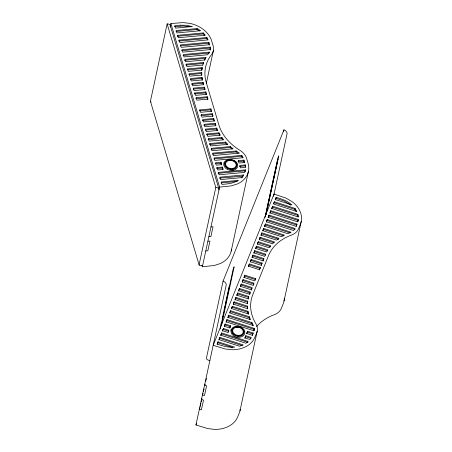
<?xml version="1.0" encoding="UTF-8"?>
<svg xmlns="http://www.w3.org/2000/svg" width="452" height="452" viewBox="0 0 452 452"><rect width="100%" height="100%" fill="white"/><g stroke="black" fill="none" stroke-linecap="round" stroke-linejoin="round"><path stroke-width="0.68" d="M201.739 72.574L201.79 75.038L189.755 76.156L189.038 73.755L201.739 72.574L201.569 75.433M247.363 303.767L247.747 301.207L235.899 297.399L235.006 299.619L247.504 303.637L247.747 301.207M297.891 221.666L298.241 219.474L270.804 210.655L269.912 212.875L297.766 221.836L298.241 219.474M201.75 70.41L202.208 67.597L187.608 68.953L187.405 69.896M202.208 67.597L201.869 70.094L188.326 71.354L187.608 68.953M245.063 171.743L245.396 169.862L218.378 172.376L218.175 173.314L245.193 170.805M245.396 169.862L244.769 172.387L219.096 174.777L218.378 172.376M170.302 26.369A4.469 2.689 -16.6 0 0 167.138 23.888L150.465 101.022A1.955 1.181 -16.6 0 0 150.691 101.745M170.167 26.979L170.912 23.544L182.992 22.6L189.919 23.374A26.939 20.425 12.2 0 1 211.621 40.77L213.141 45.884A16.097 12.204 12.2 0 1 213.406 50.471L206.281 83.428M177.602 35.324L178.32 37.725L205.332 35.216L203.281 32.939L177.602 35.324L177.399 36.267L203.078 33.877L204.468 35.29M178.828 41.07L179.032 40.132L206.909 37.539L208.05 39.9L179.749 42.533L179.032 40.132M186.179 64.15L185.975 65.094L203.349 63.455L203.553 62.512L186.179 64.15L186.896 66.551L202.773 65.026M175.969 31.465L196.953 29.516L197.157 28.572L200.66 30.713L176.89 32.923L176.173 30.521L197.157 28.572M203.078 33.877L203.281 32.939M194.755 92.971L194.552 93.914L205.66 92.88L205.863 91.937L194.755 92.971L195.467 95.372L206.581 94.338L205.863 91.937M207.395 39.686L206.705 38.476L206.909 37.539M196.185 97.773L195.982 98.717L207.089 97.683L207.293 96.739L196.185 97.773L196.897 100.174L208.01 99.141L207.293 96.739M209.214 45.03L208.683 43.234L208.886 42.29L180.461 44.934L181.179 47.336L209.598 44.691L208.886 42.29M204.671 60.336L205.92 57.376L184.749 59.342L185.467 61.749L204.587 59.969L205.92 57.376M202.129 80.281L202.027 77.484L190.467 78.558L191.185 80.959L202.445 79.914L202.027 77.484M210.135 50.183A12.876 9.763 12.2 0 0 210.101 48.341L210.253 47.098L181.89 49.737L182.608 52.138L210.293 49.562L210.338 49.24A12.876 9.763 12.2 0 0 210.304 47.404L210.253 47.098M209.423 52.127L207.587 54.754L184.037 56.941L183.32 54.539L209.423 52.127L209.219 53.065L183.117 55.483M203.14 84.4L203.033 82.326L191.897 83.366L192.614 85.767L203.722 84.733L203.033 82.326M204.767 89.88L204.231 88.078L204.434 87.134L193.326 88.168L194.044 90.569L205.151 89.536L204.434 87.134M199.801 109.926L199.598 110.864L210.705 109.836L210.909 108.892L199.801 109.926L200.513 112.328L211.621 111.294L210.909 108.892M201.23 114.729L201.027 115.672L212.135 114.638L212.338 113.695L201.23 114.729L201.942 117.13L213.05 116.096L212.338 113.695M206.948 133.945L207.66 136.346L220.361 135.165L218.983 132.826L206.948 133.945L206.745 134.888L218.779 133.764L219.683 135.329M208.378 138.747L209.09 141.148L223.689 139.792L221.921 137.487L208.378 138.747L208.174 139.691L221.717 138.431L222.779 139.809M214.101 121.243L213.564 119.441L213.768 118.497L202.66 119.531L203.372 121.933L214.48 120.899L213.768 118.497M209.598 144.493L209.807 143.55L225.672 142.075L227.904 144.357L210.519 145.951L209.807 143.55M215.372 125.52L215.197 123.3L204.089 124.334L204.801 126.735L215.937 125.701L215.197 123.3M217.259 130.735L216.576 129.035L216.779 128.091L205.519 129.142L206.231 131.543L217.791 130.464L216.779 128.091M218.779 133.764L218.983 132.826M221.717 138.431L221.921 137.487M216.745 168.511L216.949 167.568L222.486 167.054L223.198 169.455L217.666 169.969L216.949 167.568M221.39 164.997L220.853 163.195L221.056 162.251L215.519 162.765L216.237 165.166L221.768 164.652L221.056 162.251M167.138 23.888L215.807 187.461L199.129 264.595A1.955 1.181 -16.6 0 0 200.744 265.663L202.632 265.488M227.26 144.849L225.469 143.018L225.672 142.075M222.819 169.799L222.282 167.997L222.486 167.054M231.497 249.159A26.939 20.425 12.2 0 1 220.44 263.493L214.333 265.477L202.355 266.77L219.582 187.117L170.912 23.544M232.085 149.087L230.153 147.516L230.356 146.578L211.237 148.352L211.948 150.759L233.119 148.787L230.356 146.578M237.933 153.155L236.012 151.912L236.215 150.968L212.66 153.16L213.378 155.561L239.47 153.121L236.215 150.968M238.272 160.652L238.068 161.59L243.741 161.065L243.944 160.121L238.272 160.652L238.989 163.053L244.656 162.522L243.944 160.121M242.538 157.776A12.876 9.763 12.2 0 0 241.809 156.629L241.78 155.386L214.09 157.963L214.807 160.364L243.165 157.725L243.04 157.432A12.876 9.763 12.2 0 0 242.012 155.686L241.78 155.386M245.289 167.054L245.255 164.935L239.701 165.455L240.413 167.856L245.538 167.376L245.255 164.935M273.545 196.332L287.06 133.826A4.469 2.893 21.9 0 0 283.958 129.803L223.096 281.042L206.417 358.176A1.955 1.266 21.9 0 0 208.005 360.018L209.864 360.617M231.192 251.131L248.414 171.472M240.193 409.337A16.097 12.204 12.2 0 1 239.532 412.292L237.628 417.021A26.939 20.425 12.2 0 1 214.773 429.4L207.852 428.615L195.948 424.97L226.198 285.065A4.469 2.893 21.9 0 0 223.096 281.042M200.247 406.382L200.954 403.127M201.236 401.822L201.801 399.218M203.485 391.432L204.044 388.827M204.75 385.567L205.033 384.268M205.807 381.132L206.4 378.392M220.825 324.931L221.423 322.18M222.164 318.739L222.763 315.982M223.056 314.609L223.655 311.852M223.955 310.479L224.994 305.659M225.294 304.281L229.164 286.382M220.203 329.073L233.125 269.307L234.136 266.793L221.361 325.869M217.152 344.424L218.022 341.814L234.69 347.159C228.655 347.786 222.757 346.012 217.129 344.034L218.022 341.814M218.937 339.977L219.813 337.373L243.204 344.893L239.566 346.232L218.921 339.593L219.813 337.373M220.729 335.537L221.599 332.932L248.188 341.48L245.973 343.277L220.706 335.152L221.599 332.932M222.514 331.096L223.39 328.491L228.836 330.242L228.181 332.293M224.299 326.655L225.175 324.044L230.622 325.796L229.972 327.853M226.09 322.214L226.96 319.604L254.21 328.367L254.227 328.7A12.876 9.763 12.2 0 1 254.052 330.514L253.979 330.802L226.068 321.824L226.96 319.604M227.876 317.773L228.752 315.163L251.928 322.615L253.544 325.632L227.853 317.383L228.752 315.163M229.887 312.773L230.537 310.722L249.357 316.773L250.476 319.643L229.644 312.942L230.537 310.722M231.452 308.891L232.322 306.281L247.939 311.304L248.527 314.021L231.43 308.501L232.322 306.281M233.238 304.445L234.113 301.84L247.442 306.128L247.583 308.676L233.221 304.06L234.113 301.84M235.023 300.004L235.899 297.399M236.814 295.563L237.684 292.958L248.769 296.518L248.097 299.105M238.599 291.122L239.475 288.512L250.408 292.032L249.538 294.258L238.583 290.738L239.475 288.512M240.385 286.681L241.261 284.071L252.193 287.585L251.301 289.811L240.368 286.291L241.261 284.071M242.176 282.24L243.046 279.63L253.984 283.144L253.086 285.365L242.153 281.85L243.046 279.63M244.634 276.132L244.837 275.189L255.77 278.703L255.566 279.647L244.634 276.132L243.961 277.799M248.481 266.561L249.357 263.957L260.29 267.471L259.414 270.081M250.272 262.12L251.142 259.516L262.075 263.03L261.205 265.635M252.058 257.68L252.934 255.075L263.866 258.589L262.991 261.194M254.516 251.572L254.719 250.628L265.674 254.154L265.471 255.097L254.516 251.572L253.843 253.239M255.634 248.798L256.504 246.187L267.883 249.849L266.697 251.973L255.612 248.408L256.504 246.187M257.42 244.357L258.295 241.747L270.793 245.764L269.251 247.775L257.403 243.967L258.295 241.747M259.205 239.916L260.081 237.306L274.449 241.927L272.522 243.814L259.188 239.526L260.081 237.306M264.985 217.468L277.76 158.392L278.771 155.878L266.143 214.271M283.511 131.871L283.958 129.803M265.403 216.107L277.946 159.132L265.889 214.892M260.996 235.475L261.866 232.865L278.98 238.345L276.59 240.108L260.973 235.085L261.866 232.865M262.781 231.028L263.657 228.424L284.489 235.119L281.579 236.695L262.765 230.644L263.657 228.424M247.346 308.982L247.442 306.128M264.567 226.588L265.443 223.983L291.122 232.249L287.726 233.656L264.55 226.203L265.443 223.983M266.358 222.147L267.234 219.542L295.139 228.514L294.992 228.78A12.876 9.763 12.2 0 1 293.84 230.277L293.585 230.52L266.335 221.762L267.234 219.542M248.176 314.293L247.939 311.304M268.143 217.706L269.019 215.095L296.987 224.09L296.116 226.701M269.934 213.265L270.804 210.655M271.72 208.824L272.596 206.214L297.862 214.338L298.286 216.983L271.697 208.434L272.596 206.214M249.877 319.615L249.154 317.716L249.357 316.773M273.731 203.824L274.381 201.773L295.026 208.412L296.879 211.513L273.488 203.993L274.381 201.773M244.905 338.294L245.775 335.689L251.244 337.446L249.928 339.531L244.882 337.91L245.775 335.689M275.296 199.942L276.166 197.332C281.771 198.993 287.545 200.869 291.93 204.92L275.274 199.552L276.166 197.332M246.69 333.853L247.566 331.248L253.143 333.039L252.272 335.65M252.696 325.316L251.724 323.559L251.928 322.615M253.956 330.858A12.876 9.763 12.2 0 0 254.024 329.638L254.21 328.367M239.984 410.845L257.205 331.186M296.275 211.689L294.823 209.355L295.026 208.412M298.032 216.966L297.862 214.338M284.025 301.038L301.252 221.384M213.406 50.471L213.237 51.206A16.097 12.204 12.2 0 1 211.508 54.624A51.551 39.081 12.2 0 0 207.564 61.11L206.632 63.421A51.551 39.081 12.2 0 0 206.451 83.191L218.666 124.249A51.551 39.081 12.2 0 0 230.288 142.917L232.503 144.934A51.551 39.081 12.2 0 0 239.989 150.358A16.097 12.204 12.2 0 1 243.605 153.279L244.199 153.946A16.097 12.204 12.2 0 1 246.6 158.336L248.12 163.449A26.939 20.425 12.2 0 1 237.662 183.834L231.554 185.823L219.582 187.117M248.769 296.518L248.171 298.834L236.791 295.179L237.684 292.958M202.762 65.342L203.553 62.512M223.39 328.491L222.491 330.711L227.938 332.463L228.836 330.242M225.175 324.044L224.282 326.271L229.729 328.016L230.622 325.796M244.837 275.189L243.944 277.409L254.877 280.924L255.77 278.703M249.357 263.957L248.464 266.177L259.397 269.691L260.29 267.471M251.142 259.516L250.25 261.736L261.183 265.251L262.075 263.03M252.934 255.075L252.035 257.295L262.974 260.81L263.866 258.589M254.719 250.628L253.826 252.854L264.759 256.369L265.674 254.154M269.019 215.095L268.126 217.322L296.094 226.311L296.987 224.09M204.971 384.121L204.558 385.138L206.598 385.793L204.485 395.568L202.445 394.912L203.061 393.387M201.874 398.427L201.468 399.444L203.507 400.099L201.394 409.868L199.355 409.213L199.97 407.687M195.948 424.97L196.473 423.66M249.73 294.15L250.205 292.969L239.272 289.455M251.318 290.195L251.99 288.529L241.057 285.014M253.329 285.201L253.775 284.088L242.843 280.573M247.566 331.248L246.673 333.469L252.25 335.26L253.143 333.039M243.278 176.094L219.604 178.122M294.789 229.718L294.936 229.458L267.025 220.48M241.837 178.043L242.554 177.065M270.398 246.922L270.584 246.707L258.092 242.69M174.54 26.662L183.111 26.03L189.207 26.708M179.529 41.008L206.705 38.476M180.258 45.878L208.683 43.234M181.687 50.68L210.05 48.042M184.546 60.285L205.716 58.319M188.834 74.699L201.53 73.518M190.264 79.501L201.824 78.428M191.693 84.304L202.829 83.27M193.123 89.112L204.231 88.078M202.456 120.475L213.564 119.441M203.886 125.277L214.994 124.243M205.315 130.08L216.576 129.035M210.293 144.431L225.469 143.018M211.027 149.296L230.153 147.516M212.457 154.098L236.012 151.912M213.886 158.906L241.571 156.33M215.316 163.709L220.853 163.195M217.44 168.449L222.282 167.997M239.498 166.398L245.052 165.878M221.034 182.924L237.283 181.405M210.965 226.944L213.039 226.751L210.926 236.52L208.858 236.712M207.875 241.244L209.948 241.052L207.835 250.82L205.762 251.013M188.1 69.828L202.004 68.54M261.663 233.808L278.777 239.289M217.819 342.757L232.486 347.464M275.963 198.275L284.291 201.117L290.834 205.14M274.178 202.716L294.823 209.355M272.392 207.157L297.659 215.282M270.601 211.598L298.032 220.418M268.816 216.039L296.783 225.034M265.239 224.927L290.263 232.978M263.454 229.367L283.613 235.848M259.877 238.249L274.245 242.871M256.301 247.131L267.68 250.792M252.73 256.013L263.663 259.533M250.939 260.459L261.872 263.974M249.154 264.9L260.086 268.415M237.481 293.896L248.566 297.461M235.695 298.343L247.543 302.151M233.91 302.783L247.238 307.066M232.119 307.224L247.736 312.242M230.334 311.665L249.154 317.716M228.548 316.106L251.724 323.559M226.757 320.547L254.007 329.31M224.972 324.988L230.418 326.739M247.363 332.186L252.939 333.983M223.181 329.429L228.633 331.18M245.572 336.627L251.041 338.39M221.395 333.875L247.984 342.418M219.61 338.316L242.328 345.622M196.953 29.516L199.259 30.866M243.741 161.065L244.278 162.867M205.66 92.88L206.197 94.683M207.089 97.683L207.626 99.485M210.705 109.836L211.242 111.633M212.135 114.638L212.672 116.441M170.24 25.385L218.909 188.953M201.954 265.42L202.355 266.77M150.459 101.338L199.123 264.912M215.807 187.461A4.469 2.689 -16.6 0 1 218.966 189.936M151.171 102.016A1.955 1.181 -16.6 0 1 150.985 101.943M256.544 326.632A51.551 39.081 12.2 0 1 264.013 319.943L266.369 318.44A51.551 39.081 12.2 0 1 274.211 314.745A16.097 12.204 12.2 0 0 278.02 312.66L278.652 312.129A16.097 12.204 12.2 0 0 281.376 308.315L283.274 303.591A26.939 20.425 12.2 0 0 284.331 298.393M224.006 162.788C223.034 165.375 224.83 168.042 227.062 169.28A7.136 5.413 12.2 0 0 236.791 168.37C239.035 165.805 237.221 162.002 234.492 160.646A7.136 5.413 12.2 0 0 224.763 161.55L224.006 162.788M231.079 329.621L230.786 331L231.627 333.83A7.136 5.413 12.2 0 0 241.198 336.909C244.238 336.147 246.018 332.412 244.074 329.762A7.136 5.413 12.2 0 0 234.498 326.689L233.006 327.384L231.079 329.621M274.031 194.072L213.169 345.311L225.073 348.955L232 349.741A26.939 20.425 12.2 0 0 254.855 337.361L256.753 332.638A16.097 12.204 12.2 0 0 257.374 328.146L257.261 327.378A16.097 12.204 12.2 0 0 255.809 323.604A51.551 39.081 12.2 0 1 252.402 316.287L251.657 313.79A51.551 39.081 12.2 0 1 253.001 294.15L268.279 256.188A51.551 39.081 12.2 0 1 281.234 240.289L283.59 238.786A51.551 39.081 12.2 0 1 291.433 235.085A16.097 12.204 12.2 0 0 295.241 233.006L295.879 232.475A16.097 12.204 12.2 0 0 298.597 228.661L300.501 223.932A26.939 20.425 12.2 0 0 291.704 201.377L285.805 198.038L274.031 194.072M243.577 174.964L241.504 177.625L220.525 179.58L219.808 177.178L243.577 174.964M238.164 180.393C233.351 183.501 227.509 183.981 221.955 184.382L221.237 181.981L238.164 180.393M180.201 25.21L174.743 25.719L175.461 28.12L192.394 26.555L186.371 25.272L180.201 25.21M226.412 167.466A6.158 4.667 12.2 0 0 236.69 166.511A6.158 4.667 12.2 0 0 229.446 159.918A6.158 4.667 12.2 0 0 226.412 167.466M226.497 167.409A6.034 4.576 12.2 0 0 236.577 166.472A6.034 4.576 12.2 0 0 229.475 160.014A6.034 4.576 12.2 0 0 226.497 167.409M227.011 166.941A5.373 4.074 12.2 0 0 235.984 166.11A5.373 4.074 12.2 0 0 229.661 160.358A5.373 4.074 12.2 0 0 227.011 166.941M233.481 334.299A6.158 4.667 12.2 0 0 243.764 333.344A6.158 4.667 12.2 0 0 236.52 326.756A6.158 4.667 12.2 0 0 233.481 334.299M233.571 334.243A6.034 4.576 12.2 0 0 243.651 333.305A6.034 4.576 12.2 0 0 236.549 326.847A6.034 4.576 12.2 0 0 233.571 334.243M234.085 333.774A5.373 4.074 12.2 0 0 243.052 332.943A5.373 4.074 12.2 0 0 236.735 327.191A5.373 4.074 12.2 0 0 234.085 333.774"/></g></svg>
